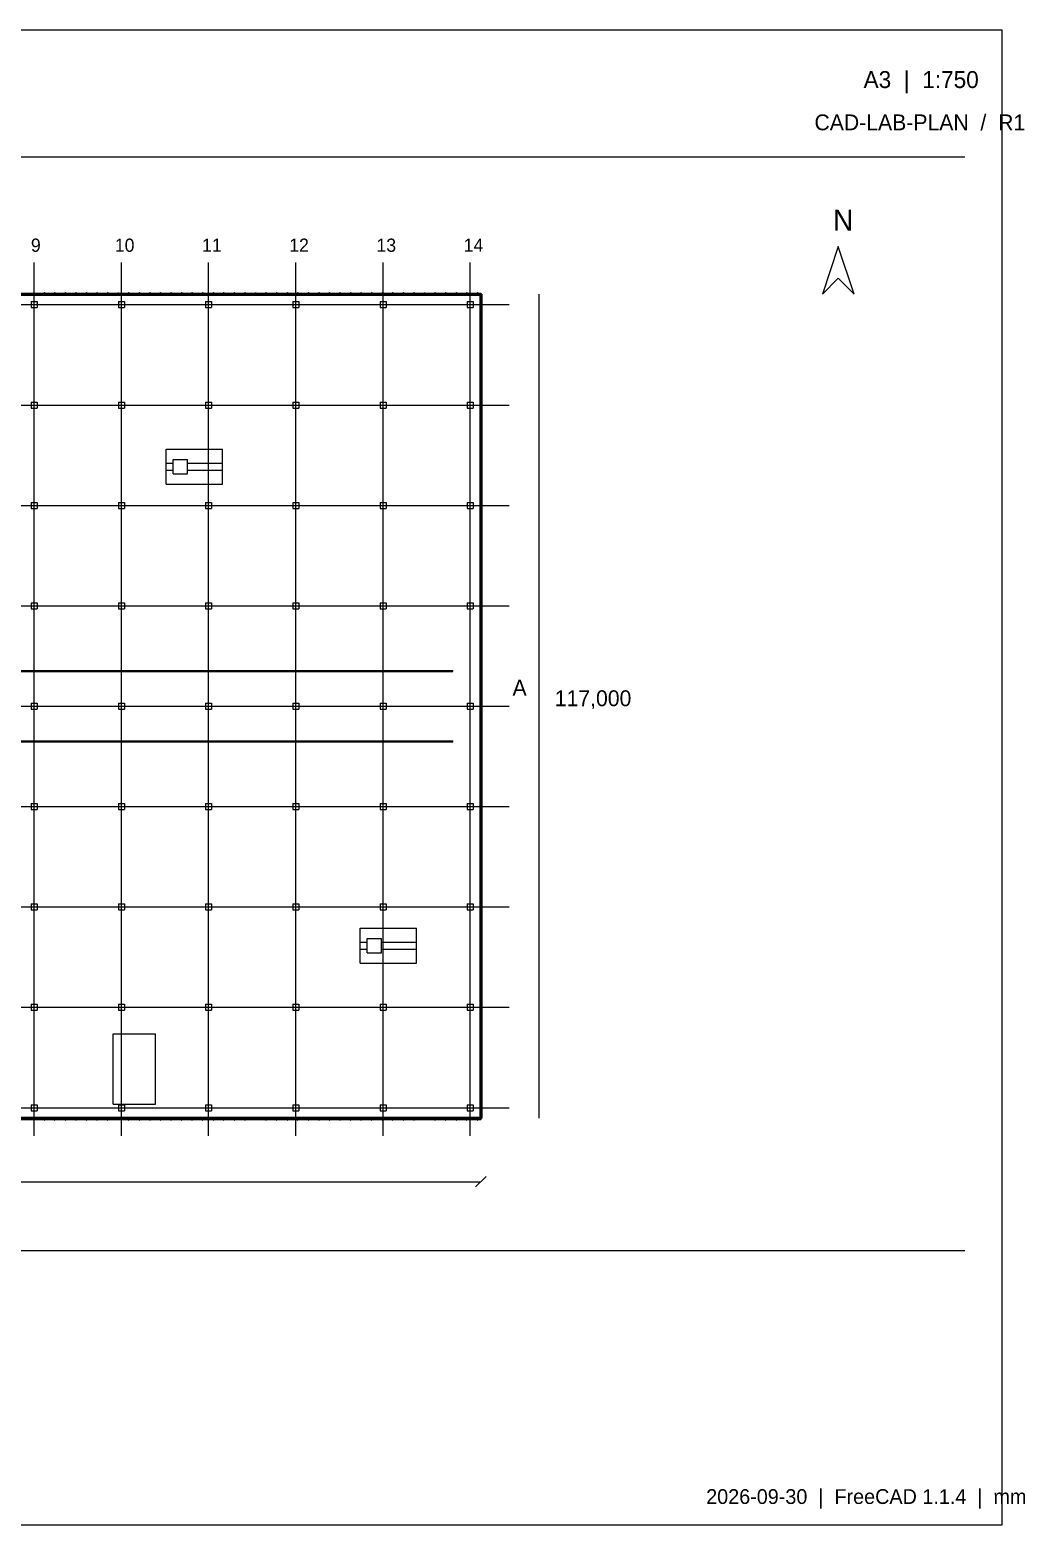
# Model space of a CAD drawing. Header units: millimetres. Extents: x 5250 to 313038, y 5250 to 217500.
# Drawn here: x 171714 to 313038, y 5250 to 217500 of the extents above; entities that cross this region are included whole.
import ezdxf

# ---------------------------------------------------------------- set-up
doc = ezdxf.new("R2010")
doc.units = ezdxf.units.MM

msp = doc.modelspace()

# ---------------------------------------------------------------- linework, layer by layer
at = {"layer": 'annotation'}
for p, q in [((286500, 186750), (284250, 180000)), ((288750, 180000), (286500, 186750)), ((284250, 180000), (286500, 182250)), ((286500, 182250), (288750, 180000))]:
    msp.add_line(p, q, dxfattribs=at)
at = {"layer": 'circulation'}
for p, q in [((183550, 65000), (183550, 75000)), ((183550, 75000), (189550, 75000)), ((189550, 65000), (189550, 75000)), ((183550, 65000), (189550, 65000))]:
    msp.add_line(p, q, dxfattribs=at)
at = {"layer": 'cut'}
for p, q in [((71750, 180150), (235750, 180150)), ((71750, 179850), (235750, 179850)), ((171901.92, 178925), (171901.92, 178075)), ((171901.92, 178925), (172751.92, 178925)), ((172227.5, 180245), (172227.5, 180155)), ((172227.5, 180245), (172272.5, 180245)), ((172227.5, 180155), (172272.5, 180155)), ((172272.5, 180245), (172272.5, 180155)), ((172751.92, 178925), (172751.92, 178075)), ((173727.5, 180245), (173727.5, 180155)), ((173727.5, 180245), (173772.5, 180245)), ((173727.5, 180155), (173772.5, 180155)), ((173772.5, 180245), (173772.5, 180155)), ((175227.5, 180245), (175227.5, 180155)), ((175227.5, 180245), (175272.5, 180245)), ((175227.5, 180155), (175272.5, 180155)), ((175272.5, 180245), (175272.5, 180155)), ((176727.5, 180245), (176727.5, 180155)), ((176727.5, 180245), (176772.5, 180245)), ((176727.5, 180155), (176772.5, 180155)), ((176772.5, 180245), (176772.5, 180155)), ((178227.5, 180245), (178227.5, 180155)), ((178227.5, 180245), (178272.5, 180245)), ((178227.5, 180155), (178272.5, 180155)), ((178272.5, 180245), (178272.5, 180155)), ((179727.5, 180245), (179727.5, 180155)), ((179727.5, 180245), (179772.5, 180245)), ((179727.5, 180155), (179772.5, 180155)), ((179772.5, 180245), (179772.5, 180155)), ((181227.5, 180245), (181227.5, 180155)), ((181227.5, 180245), (181272.5, 180245)), ((181227.5, 180155), (181272.5, 180155)), ((181272.5, 180245), (181272.5, 180155)), ((182727.5, 180245), (182727.5, 180155)), ((182727.5, 180245), (182772.5, 180245)), ((182727.5, 180155), (182772.5, 180155)), ((182772.5, 180245), (182772.5, 180155)), ((184227.5, 180245), (184227.5, 180155)), ((184227.5, 180245), (184272.5, 180245)), ((184227.5, 180155), (184272.5, 180155)), ((184272.5, 180245), (184272.5, 180155)), ((184286.54, 178925), (184286.54, 178075)), ((184286.54, 178925), (185136.54, 178925)), ((185136.54, 178925), (185136.54, 178075)), ((185727.5, 180245), (185727.5, 180155)), ((185727.5, 180245), (185772.5, 180245)), ((185727.5, 180155), (185772.5, 180155)), ((185772.5, 180245), (185772.5, 180155)), ((187227.5, 180245), (187227.5, 180155)), ((187227.5, 180245), (187272.5, 180245)), ((187227.5, 180155), (187272.5, 180155)), ((187272.5, 180245), (187272.5, 180155)), ((188727.5, 180245), (188727.5, 180155)), ((188727.5, 180245), (188772.5, 180245)), ((188727.5, 180155), (188772.5, 180155)), ((188772.5, 180245), (188772.5, 180155)), ((190227.5, 180245), (190227.5, 180155)), ((190227.5, 180245), (190272.5, 180245)), ((190227.5, 180155), (190272.5, 180155)), ((190272.5, 180245), (190272.5, 180155)), ((191727.5, 180245), (191727.5, 180155)), ((191727.5, 180245), (191772.5, 180245)), ((191727.5, 180155), (191772.5, 180155)), ((191772.5, 180245), (191772.5, 180155)), ((193227.5, 180245), (193227.5, 180155)), ((193227.5, 180245), (193272.5, 180245)), ((193227.5, 180155), (193272.5, 180155)), ((193272.5, 180245), (193272.5, 180155)), ((194727.5, 180245), (194727.5, 180155)), ((194727.5, 180245), (194772.5, 180245)), ((194727.5, 180155), (194772.5, 180155)), ((194772.5, 180245), (194772.5, 180155)), ((196227.5, 180245), (196227.5, 180155)), ((196227.5, 180245), (196272.5, 180245)), ((196227.5, 180155), (196272.5, 180155)), ((196272.5, 180245), (196272.5, 180155)), ((196671.15, 178925), (196671.15, 178075)), ((196671.15, 178925), (197521.15, 178925)), ((197521.15, 178925), (197521.15, 178075)), ((197727.5, 180245), (197727.5, 180155)), ((197727.5, 180245), (197772.5, 180245)), ((197727.5, 180155), (197772.5, 180155)), ((197772.5, 180245), (197772.5, 180155)), ((199227.5, 180245), (199227.5, 180155)), ((199227.5, 180245), (199272.5, 180245)), ((199227.5, 180155), (199272.5, 180155)), ((199272.5, 180245), (199272.5, 180155)), ((200727.5, 180245), (200727.5, 180155)), ((200727.5, 180245), (200772.5, 180245)), ((200727.5, 180155), (200772.5, 180155)), ((200772.5, 180245), (200772.5, 180155)), ((202227.5, 180245), (202227.5, 180155)), ((202227.5, 180245), (202272.5, 180245)), ((202227.5, 180155), (202272.5, 180155)), ((202272.5, 180245), (202272.5, 180155)), ((203727.5, 180245), (203727.5, 180155)), ((203727.5, 180245), (203772.5, 180245)), ((203727.5, 180155), (203772.5, 180155)), ((203772.5, 180245), (203772.5, 180155)), ((205227.5, 180245), (205227.5, 180155)), ((205227.5, 180245), (205272.5, 180245)), ((205227.5, 180155), (205272.5, 180155)), ((205272.5, 180245), (205272.5, 180155)), ((206727.5, 180245), (206727.5, 180155)), ((206727.5, 180245), (206772.5, 180245)), ((206727.5, 180155), (206772.5, 180155)), ((206772.5, 180245), (206772.5, 180155)), ((208227.5, 180245), (208227.5, 180155)), ((208227.5, 180245), (208272.5, 180245)), ((208227.5, 180155), (208272.5, 180155)), ((208272.5, 180245), (208272.5, 180155)), ((209055.77, 178925), (209055.77, 178075)), ((209055.77, 178925), (209905.77, 178925)), ((209727.5, 180245), (209727.5, 180155)), ((209727.5, 180245), (209772.5, 180245)), ((209727.5, 180155), (209772.5, 180155)), ((209772.5, 180245), (209772.5, 180155)), ((209905.77, 178925), (209905.77, 178075)), ((211227.5, 180245), (211227.5, 180155)), ((211227.5, 180245), (211272.5, 180245)), ((211227.5, 180155), (211272.5, 180155)), ((211272.5, 180245), (211272.5, 180155)), ((212727.5, 180245), (212727.5, 180155)), ((212727.5, 180245), (212772.5, 180245)), ((212727.5, 180155), (212772.5, 180155)), ((212772.5, 180245), (212772.5, 180155)), ((214227.5, 180245), (214227.5, 180155)), ((214227.5, 180245), (214272.5, 180245)), ((214227.5, 180155), (214272.5, 180155)), ((214272.5, 180245), (214272.5, 180155)), ((215727.5, 180245), (215727.5, 180155)), ((215727.5, 180245), (215772.5, 180245)), ((215727.5, 180155), (215772.5, 180155)), ((215772.5, 180245), (215772.5, 180155)), ((217227.5, 180245), (217227.5, 180155)), ((217227.5, 180245), (217272.5, 180245)), ((217227.5, 180155), (217272.5, 180155)), ((217272.5, 180245), (217272.5, 180155)), ((218727.5, 180245), (218727.5, 180155)), ((218727.5, 180245), (218772.5, 180245)), ((218727.5, 180155), (218772.5, 180155)), ((218772.5, 180245), (218772.5, 180155)), ((220227.5, 180245), (220227.5, 180155)), ((220227.5, 180245), (220272.5, 180245)), ((220227.5, 180155), (220272.5, 180155)), ((220272.5, 180245), (220272.5, 180155)), ((221440.38, 178925), (221440.38, 178075)), ((221440.38, 178925), (222290.38, 178925)), ((221727.5, 180245), (221727.5, 180155)), ((221727.5, 180245), (221772.5, 180245)), ((221727.5, 180155), (221772.5, 180155)), ((221772.5, 180245), (221772.5, 180155)), ((222290.38, 178925), (222290.38, 178075)), ((223227.5, 180245), (223227.5, 180155)), ((223227.5, 180245), (223272.5, 180245)), ((223227.5, 180155), (223272.5, 180155)), ((223272.5, 180245), (223272.5, 180155)), ((224727.5, 180245), (224727.5, 180155)), ((224727.5, 180245), (224772.5, 180245)), ((224727.5, 180155), (224772.5, 180155)), ((224772.5, 180245), (224772.5, 180155)), ((226227.5, 180245), (226227.5, 180155)), ((226227.5, 180245), (226272.5, 180245)), ((226227.5, 180155), (226272.5, 180155)), ((226272.5, 180245), (226272.5, 180155)), ((227727.5, 180245), (227727.5, 180155)), ((227727.5, 180245), (227772.5, 180245)), ((227727.5, 180155), (227772.5, 180155)), ((227772.5, 180245), (227772.5, 180155)), ((229227.5, 180245), (229227.5, 180155)), ((229227.5, 180245), (229272.5, 180245)), ((229227.5, 180155), (229272.5, 180155)), ((229272.5, 180245), (229272.5, 180155)), ((230727.5, 180245), (230727.5, 180155)), ((230727.5, 180245), (230772.5, 180245)), ((230727.5, 180155), (230772.5, 180155)), ((230772.5, 180245), (230772.5, 180155)), ((232227.5, 180245), (232227.5, 180155)), ((232227.5, 180245), (232272.5, 180245)), ((232227.5, 180155), (232272.5, 180155)), ((232272.5, 180245), (232272.5, 180155)), ((233727.5, 180245), (233727.5, 180155)), ((233727.5, 180245), (233772.5, 180245)), ((233727.5, 180155), (233772.5, 180155)), ((233772.5, 180245), (233772.5, 180155)), ((233825, 178925), (233825, 178075)), ((233825, 178925), (234675, 178925)), ((234675, 178925), (234675, 178075)), ((235227.5, 180245), (235227.5, 180155)), ((235227.5, 180245), (235272.5, 180245)), ((235227.5, 180155), (235272.5, 180155)), ((235272.5, 180245), (235272.5, 180155)), ((235600, 180000), (235600, 63000)), ((235600, 180000), (235900, 180000)), ((235750, 180150), (235750, 179850)), ((235900, 180000), (235900, 63000)), ((171901.92, 178075), (172751.92, 178075)), ((184286.54, 178075), (185136.54, 178075)), ((196671.15, 178075), (197521.15, 178075)), ((209055.77, 178075), (209905.77, 178075)), ((221440.38, 178075), (222290.38, 178075)), ((233825, 178075), (234675, 178075)), ((171901.92, 164675), (171901.92, 163825)), ((171901.92, 164675), (172751.92, 164675)), ((171901.92, 163825), (172751.92, 163825)), ((172751.92, 164675), (172751.92, 163825)), ((184286.54, 164675), (184286.54, 163825)), ((184286.54, 164675), (185136.54, 164675)), ((184286.54, 163825), (185136.54, 163825)), ((185136.54, 164675), (185136.54, 163825)), ((196671.15, 164675), (196671.15, 163825)), ((196671.15, 164675), (197521.15, 164675)), ((196671.15, 163825), (197521.15, 163825)), ((197521.15, 164675), (197521.15, 163825)), ((209055.77, 164675), (209055.77, 163825)), ((209055.77, 164675), (209905.77, 164675)), ((209055.77, 163825), (209905.77, 163825)), ((209905.77, 164675), (209905.77, 163825)), ((221440.38, 164675), (221440.38, 163825)), ((221440.38, 164675), (222290.38, 164675)), ((221440.38, 163825), (222290.38, 163825)), ((222290.38, 164675), (222290.38, 163825)), ((233825, 164675), (233825, 163825)), ((233825, 164675), (234675, 164675)), ((233825, 163825), (234675, 163825)), ((234675, 164675), (234675, 163825)), ((171901.92, 150425), (171901.92, 149575)), ((171901.92, 150425), (172751.92, 150425)), ((171901.92, 149575), (172751.92, 149575)), ((172751.92, 150425), (172751.92, 149575)), ((184286.54, 150425), (184286.54, 149575)), ((184286.54, 150425), (185136.54, 150425)), ((184286.54, 149575), (185136.54, 149575)), ((185136.54, 150425), (185136.54, 149575)), ((196671.15, 150425), (196671.15, 149575)), ((196671.15, 150425), (197521.15, 150425)), ((196671.15, 149575), (197521.15, 149575)), ((197521.15, 150425), (197521.15, 149575)), ((209055.77, 150425), (209055.77, 149575)), ((209055.77, 150425), (209905.77, 150425)), ((209055.77, 149575), (209905.77, 149575)), ((209905.77, 150425), (209905.77, 149575)), ((221440.38, 150425), (221440.38, 149575)), ((221440.38, 150425), (222290.38, 150425)), ((221440.38, 149575), (222290.38, 149575)), ((222290.38, 150425), (222290.38, 149575)), ((233825, 150425), (233825, 149575)), ((233825, 150425), (234675, 150425)), ((233825, 149575), (234675, 149575)), ((234675, 150425), (234675, 149575)), ((171901.92, 136175), (171901.92, 135325)), ((171901.92, 136175), (172751.92, 136175)), ((172751.92, 136175), (172751.92, 135325)), ((184286.54, 136175), (184286.54, 135325)), ((184286.54, 136175), (185136.54, 136175)), ((185136.54, 136175), (185136.54, 135325)), ((196671.15, 136175), (196671.15, 135325)), ((196671.15, 136175), (197521.15, 136175)), ((197521.15, 136175), (197521.15, 135325)), ((209055.77, 136175), (209055.77, 135325)), ((209055.77, 136175), (209905.77, 136175)), ((209905.77, 136175), (209905.77, 135325)), ((221440.38, 136175), (221440.38, 135325)), ((221440.38, 136175), (222290.38, 136175)), ((222290.38, 136175), (222290.38, 135325)), ((233825, 136175), (233825, 135325)), ((233825, 136175), (234675, 136175)), ((234675, 136175), (234675, 135325)), ((171901.92, 135325), (172751.92, 135325)), ((184286.54, 135325), (185136.54, 135325)), ((196671.15, 135325), (197521.15, 135325)), ((209055.77, 135325), (209905.77, 135325)), ((221440.38, 135325), (222290.38, 135325)), ((233825, 135325), (234675, 135325)), ((171901.92, 121925), (171901.92, 121075)), ((171901.92, 121925), (172751.92, 121925)), ((171901.92, 121075), (172751.92, 121075)), ((172751.92, 121925), (172751.92, 121075)), ((184286.54, 121925), (184286.54, 121075)), ((184286.54, 121925), (185136.54, 121925)), ((184286.54, 121075), (185136.54, 121075)), ((185136.54, 121925), (185136.54, 121075)), ((196671.15, 121925), (196671.15, 121075)), ((196671.15, 121925), (197521.15, 121925)), ((196671.15, 121075), (197521.15, 121075)), ((197521.15, 121925), (197521.15, 121075)), ((209055.77, 121925), (209055.77, 121075)), ((209055.77, 121925), (209905.77, 121925)), ((209055.77, 121075), (209905.77, 121075)), ((209905.77, 121925), (209905.77, 121075)), ((221440.38, 121925), (221440.38, 121075)), ((221440.38, 121925), (222290.38, 121925)), ((221440.38, 121075), (222290.38, 121075)), ((222290.38, 121925), (222290.38, 121075)), ((233825, 121925), (233825, 121075)), ((233825, 121925), (234675, 121925)), ((233825, 121075), (234675, 121075)), ((234675, 121925), (234675, 121075)), ((171901.92, 107675), (171901.92, 106825)), ((171901.92, 107675), (172751.92, 107675)), ((171901.92, 106825), (172751.92, 106825)), ((172751.92, 107675), (172751.92, 106825)), ((184286.54, 107675), (184286.54, 106825)), ((184286.54, 107675), (185136.54, 107675)), ((184286.54, 106825), (185136.54, 106825)), ((185136.54, 107675), (185136.54, 106825)), ((196671.15, 107675), (196671.15, 106825)), ((196671.15, 107675), (197521.15, 107675)), ((196671.15, 106825), (197521.15, 106825)), ((197521.15, 107675), (197521.15, 106825)), ((209055.77, 107675), (209055.77, 106825)), ((209055.77, 107675), (209905.77, 107675)), ((209055.77, 106825), (209905.77, 106825)), ((209905.77, 107675), (209905.77, 106825)), ((221440.38, 107675), (221440.38, 106825)), ((221440.38, 107675), (222290.38, 107675)), ((221440.38, 106825), (222290.38, 106825)), ((222290.38, 107675), (222290.38, 106825)), ((233825, 107675), (233825, 106825)), ((233825, 107675), (234675, 107675)), ((233825, 106825), (234675, 106825)), ((234675, 107675), (234675, 106825)), ((171901.92, 93425), (171901.92, 92575)), ((171901.92, 93425), (172751.92, 93425)), ((172751.92, 93425), (172751.92, 92575)), ((184286.54, 93425), (184286.54, 92575)), ((184286.54, 93425), (185136.54, 93425)), ((185136.54, 93425), (185136.54, 92575)), ((196671.15, 93425), (196671.15, 92575)), ((196671.15, 93425), (197521.15, 93425)), ((197521.15, 93425), (197521.15, 92575)), ((209055.77, 93425), (209055.77, 92575)), ((209055.77, 93425), (209905.77, 93425)), ((209905.77, 93425), (209905.77, 92575)), ((221440.38, 93425), (221440.38, 92575)), ((221440.38, 93425), (222290.38, 93425)), ((222290.38, 93425), (222290.38, 92575)), ((233825, 93425), (233825, 92575)), ((233825, 93425), (234675, 93425)), ((234675, 93425), (234675, 92575)), ((171901.92, 92575), (172751.92, 92575)), ((184286.54, 92575), (185136.54, 92575)), ((196671.15, 92575), (197521.15, 92575)), ((209055.77, 92575), (209905.77, 92575)), ((221440.38, 92575), (222290.38, 92575)), ((233825, 92575), (234675, 92575)), ((171901.92, 79175), (171901.92, 78325)), ((171901.92, 79175), (172751.92, 79175)), ((172751.92, 79175), (172751.92, 78325)), ((184286.54, 79175), (184286.54, 78325)), ((184286.54, 79175), (185136.54, 79175)), ((185136.54, 79175), (185136.54, 78325)), ((196671.15, 79175), (196671.15, 78325)), ((196671.15, 79175), (197521.15, 79175)), ((197521.15, 79175), (197521.15, 78325)), ((209055.77, 79175), (209055.77, 78325)), ((209055.77, 79175), (209905.77, 79175)), ((209905.77, 79175), (209905.77, 78325)), ((221440.38, 79175), (221440.38, 78325)), ((221440.38, 79175), (222290.38, 79175)), ((222290.38, 79175), (222290.38, 78325)), ((233825, 79175), (233825, 78325)), ((233825, 79175), (234675, 79175)), ((234675, 79175), (234675, 78325)), ((171901.92, 78325), (172751.92, 78325)), ((184286.54, 78325), (185136.54, 78325)), ((196671.15, 78325), (197521.15, 78325)), ((209055.77, 78325), (209905.77, 78325)), ((221440.38, 78325), (222290.38, 78325)), ((233825, 78325), (234675, 78325)), ((171901.92, 64925), (171901.92, 64075)), ((171901.92, 64925), (172751.92, 64925)), ((171901.92, 64075), (172751.92, 64075)), ((172751.92, 64925), (172751.92, 64075)), ((184286.54, 64925), (184286.54, 64075)), ((184286.54, 64925), (185136.54, 64925)), ((184286.54, 64075), (185136.54, 64075)), ((185136.54, 64925), (185136.54, 64075)), ((196671.15, 64925), (196671.15, 64075)), ((196671.15, 64925), (197521.15, 64925)), ((196671.15, 64075), (197521.15, 64075)), ((197521.15, 64925), (197521.15, 64075)), ((209055.77, 64925), (209055.77, 64075)), ((209055.77, 64925), (209905.77, 64925)), ((209055.77, 64075), (209905.77, 64075)), ((209905.77, 64925), (209905.77, 64075)), ((221440.38, 64925), (221440.38, 64075)), ((221440.38, 64925), (222290.38, 64925)), ((221440.38, 64075), (222290.38, 64075)), ((222290.38, 64925), (222290.38, 64075)), ((233825, 64925), (233825, 64075)), ((233825, 64925), (234675, 64925)), ((233825, 64075), (234675, 64075)), ((234675, 64925), (234675, 64075)), ((71750, 63150), (235750, 63150)), ((71750, 62850), (235750, 62850)), ((172227.5, 62845), (172227.5, 62755)), ((172227.5, 62845), (172272.5, 62845)), ((172227.5, 62755), (172272.5, 62755)), ((172272.5, 62845), (172272.5, 62755)), ((173727.5, 62845), (173727.5, 62755)), ((173727.5, 62845), (173772.5, 62845)), ((173727.5, 62755), (173772.5, 62755)), ((173772.5, 62845), (173772.5, 62755)), ((175227.5, 62845), (175227.5, 62755)), ((175227.5, 62845), (175272.5, 62845)), ((175227.5, 62755), (175272.5, 62755)), ((175272.5, 62845), (175272.5, 62755)), ((176727.5, 62845), (176727.5, 62755)), ((176727.5, 62845), (176772.5, 62845)), ((176727.5, 62755), (176772.5, 62755)), ((176772.5, 62845), (176772.5, 62755)), ((178227.5, 62845), (178227.5, 62755)), ((178227.5, 62845), (178272.5, 62845)), ((178227.5, 62755), (178272.5, 62755)), ((178272.5, 62845), (178272.5, 62755)), ((179727.5, 62845), (179727.5, 62755)), ((179727.5, 62845), (179772.5, 62845)), ((179727.5, 62755), (179772.5, 62755)), ((179772.5, 62845), (179772.5, 62755)), ((181227.5, 62845), (181227.5, 62755)), ((181227.5, 62845), (181272.5, 62845)), ((181227.5, 62755), (181272.5, 62755)), ((181272.5, 62845), (181272.5, 62755)), ((182727.5, 62845), (182727.5, 62755)), ((182727.5, 62845), (182772.5, 62845)), ((182727.5, 62755), (182772.5, 62755)), ((182772.5, 62845), (182772.5, 62755)), ((184227.5, 62845), (184227.5, 62755)), ((184227.5, 62845), (184272.5, 62845)), ((184227.5, 62755), (184272.5, 62755)), ((184272.5, 62845), (184272.5, 62755)), ((185727.5, 62845), (185727.5, 62755)), ((185727.5, 62845), (185772.5, 62845)), ((185727.5, 62755), (185772.5, 62755)), ((185772.5, 62845), (185772.5, 62755)), ((187227.5, 62845), (187227.5, 62755)), ((187227.5, 62845), (187272.5, 62845)), ((187227.5, 62755), (187272.5, 62755)), ((187272.5, 62845), (187272.5, 62755)), ((188727.5, 62845), (188727.5, 62755)), ((188727.5, 62845), (188772.5, 62845)), ((188727.5, 62755), (188772.5, 62755)), ((188772.5, 62845), (188772.5, 62755)), ((190227.5, 62845), (190227.5, 62755)), ((190227.5, 62845), (190272.5, 62845)), ((190227.5, 62755), (190272.5, 62755)), ((190272.5, 62845), (190272.5, 62755)), ((191727.5, 62845), (191727.5, 62755)), ((191727.5, 62845), (191772.5, 62845)), ((191727.5, 62755), (191772.5, 62755)), ((191772.5, 62845), (191772.5, 62755)), ((193227.5, 62845), (193227.5, 62755)), ((193227.5, 62845), (193272.5, 62845)), ((193227.5, 62755), (193272.5, 62755)), ((193272.5, 62845), (193272.5, 62755)), ((194727.5, 62845), (194727.5, 62755)), ((194727.5, 62845), (194772.5, 62845)), ((194727.5, 62755), (194772.5, 62755)), ((194772.5, 62845), (194772.5, 62755)), ((196227.5, 62845), (196227.5, 62755)), ((196227.5, 62845), (196272.5, 62845)), ((196227.5, 62755), (196272.5, 62755)), ((196272.5, 62845), (196272.5, 62755)), ((197727.5, 62845), (197727.5, 62755)), ((197727.5, 62845), (197772.5, 62845)), ((197727.5, 62755), (197772.5, 62755)), ((197772.5, 62845), (197772.5, 62755)), ((199227.5, 62845), (199227.5, 62755)), ((199227.5, 62845), (199272.5, 62845)), ((199227.5, 62755), (199272.5, 62755)), ((199272.5, 62845), (199272.5, 62755)), ((200727.5, 62845), (200727.5, 62755)), ((200727.5, 62845), (200772.5, 62845)), ((200727.5, 62755), (200772.5, 62755)), ((200772.5, 62845), (200772.5, 62755)), ((202227.5, 62845), (202227.5, 62755)), ((202227.5, 62845), (202272.5, 62845)), ((202227.5, 62755), (202272.5, 62755)), ((202272.5, 62845), (202272.5, 62755)), ((203727.5, 62845), (203727.5, 62755)), ((203727.5, 62845), (203772.5, 62845)), ((203727.5, 62755), (203772.5, 62755)), ((203772.5, 62845), (203772.5, 62755)), ((205227.5, 62845), (205227.5, 62755)), ((205227.5, 62845), (205272.5, 62845)), ((205227.5, 62755), (205272.5, 62755)), ((205272.5, 62845), (205272.5, 62755)), ((206727.5, 62845), (206727.5, 62755)), ((206727.5, 62845), (206772.5, 62845)), ((206727.5, 62755), (206772.5, 62755)), ((206772.5, 62845), (206772.5, 62755)), ((208227.5, 62845), (208227.5, 62755)), ((208227.5, 62845), (208272.5, 62845)), ((208227.5, 62755), (208272.5, 62755)), ((208272.5, 62845), (208272.5, 62755)), ((209727.5, 62845), (209727.5, 62755)), ((209727.5, 62845), (209772.5, 62845)), ((209727.5, 62755), (209772.5, 62755)), ((209772.5, 62845), (209772.5, 62755)), ((211227.5, 62845), (211227.5, 62755)), ((211227.5, 62845), (211272.5, 62845)), ((211227.5, 62755), (211272.5, 62755)), ((211272.5, 62845), (211272.5, 62755)), ((212727.5, 62845), (212727.5, 62755)), ((212727.5, 62845), (212772.5, 62845)), ((212727.5, 62755), (212772.5, 62755)), ((212772.5, 62845), (212772.5, 62755)), ((214227.5, 62845), (214227.5, 62755)), ((214227.5, 62845), (214272.5, 62845)), ((214227.5, 62755), (214272.5, 62755)), ((214272.5, 62845), (214272.5, 62755)), ((215727.5, 62845), (215727.5, 62755)), ((215727.5, 62845), (215772.5, 62845)), ((215727.5, 62755), (215772.5, 62755)), ((215772.5, 62845), (215772.5, 62755)), ((217227.5, 62845), (217227.5, 62755)), ((217227.5, 62845), (217272.5, 62845)), ((217227.5, 62755), (217272.5, 62755)), ((217272.5, 62845), (217272.5, 62755)), ((218727.5, 62845), (218727.5, 62755)), ((218727.5, 62845), (218772.5, 62845)), ((218727.5, 62755), (218772.5, 62755)), ((218772.5, 62845), (218772.5, 62755)), ((220227.5, 62845), (220227.5, 62755)), ((220227.5, 62845), (220272.5, 62845)), ((220227.5, 62755), (220272.5, 62755)), ((220272.5, 62845), (220272.5, 62755)), ((221727.5, 62845), (221727.5, 62755)), ((221727.5, 62845), (221772.5, 62845)), ((221727.5, 62755), (221772.5, 62755)), ((221772.5, 62845), (221772.5, 62755)), ((223227.5, 62845), (223227.5, 62755)), ((223227.5, 62845), (223272.5, 62845)), ((223227.5, 62755), (223272.5, 62755)), ((223272.5, 62845), (223272.5, 62755)), ((224727.5, 62845), (224727.5, 62755)), ((224727.5, 62845), (224772.5, 62845)), ((224727.5, 62755), (224772.5, 62755)), ((224772.5, 62845), (224772.5, 62755)), ((226227.5, 62845), (226227.5, 62755)), ((226227.5, 62845), (226272.5, 62845)), ((226227.5, 62755), (226272.5, 62755)), ((226272.5, 62845), (226272.5, 62755)), ((227727.5, 62845), (227727.5, 62755)), ((227727.5, 62845), (227772.5, 62845)), ((227727.5, 62755), (227772.5, 62755)), ((227772.5, 62845), (227772.5, 62755)), ((229227.5, 62845), (229227.5, 62755)), ((229227.5, 62845), (229272.5, 62845)), ((229227.5, 62755), (229272.5, 62755)), ((229272.5, 62845), (229272.5, 62755)), ((230727.5, 62845), (230727.5, 62755)), ((230727.5, 62845), (230772.5, 62845)), ((230727.5, 62755), (230772.5, 62755)), ((230772.5, 62845), (230772.5, 62755)), ((232227.5, 62845), (232227.5, 62755)), ((232227.5, 62845), (232272.5, 62845)), ((232227.5, 62755), (232272.5, 62755)), ((232272.5, 62845), (232272.5, 62755)), ((233727.5, 62845), (233727.5, 62755)), ((233727.5, 62845), (233772.5, 62845)), ((233727.5, 62755), (233772.5, 62755)), ((233772.5, 62845), (233772.5, 62755)), ((235227.5, 62845), (235227.5, 62755)), ((235227.5, 62845), (235272.5, 62845)), ((235227.5, 62755), (235272.5, 62755)), ((235272.5, 62845), (235272.5, 62755)), ((235600, 63000), (235900, 63000)), ((235750, 63150), (235750, 62850))]:
    msp.add_line(p, q, dxfattribs=at)
at = {"layer": 'datum'}
for p, q in [((235750, 180000), (71750, 180000)), ((235750, 63000), (235750, 180000)), ((71750, 63000), (235750, 63000))]:
    msp.add_line(p, q, dxfattribs=at)
at = {"layer": 'dimension'}
for p, q in [((244000, 180000), (244000, 63000)), ((71750, 54000), (235750, 54000)), ((235000, 53250), (236500, 54750))]:
    msp.add_line(p, q, dxfattribs=at)
at = {"layer": 'frame'}
for p, q in [((5250, 217500), (309750, 217500)), ((309750, 217500), (309750, 5250)), ((10500, 199500), (304500, 199500)), ((10500, 44250), (304500, 44250)), ((309750, 5250), (5250, 5250))]:
    msp.add_line(p, q, dxfattribs=at)
at = {"layer": 'grid'}
for p, q in [((172327, 60500), (172327, 184500)), ((184712, 60500), (184712, 184500)), ((197096, 60500), (197096, 184500)), ((209481, 60500), (209481, 184500)), ((221865, 60500), (221865, 184500)), ((234250, 60500), (234250, 184500)), ((67750, 178500), (239750, 178500)), ((67750, 164250), (239750, 164250)), ((67750, 150000), (239750, 150000)), ((67750, 135750), (239750, 135750)), ((67750, 121500), (239750, 121500)), ((67750, 107250), (239750, 107250)), ((67750, 93000), (239750, 93000)), ((67750, 78750), (239750, 78750)), ((67750, 64500), (239750, 64500))]:
    msp.add_line(p, q, dxfattribs=at)
at = {"layer": 'interiors'}
for p, q in [((191078, 156000), (191078, 158000)), ((191078, 158000), (199078, 158000)), ((199078, 156000), (199078, 158000)), ((191078, 155000), (191078, 156000)), ((191078, 156000), (192078, 156000)), ((191078, 153000), (191078, 155000)), ((191078, 155000), (192078, 155000)), ((192078, 154500), (192078, 156500)), ((192078, 156500), (194078, 156500)), ((194078, 154500), (194078, 156500)), ((194078, 156000), (199078, 156000)), ((194078, 155000), (199078, 155000)), ((199078, 155000), (199078, 156000)), ((199078, 153000), (199078, 155000)), ((191078, 153000), (199078, 153000)), ((192078, 154500), (194078, 154500)), ((75750, 126580), (231750, 126580)), ((75750, 126420), (231750, 126420)), ((231750, 126420), (231750, 126580)), ((75750, 116580), (231750, 116580)), ((75750, 116420), (231750, 116420)), ((231750, 116420), (231750, 116580)), ((218630, 88000), (218630, 90000)), ((218630, 90000), (226630, 90000)), ((226630, 88000), (226630, 90000)), ((218630, 87000), (218630, 88000)), ((218630, 88000), (219630, 88000)), ((219630, 86500), (219630, 88500)), ((219630, 88500), (221630, 88500)), ((221630, 86500), (221630, 88500)), ((221630, 88000), (226630, 88000)), ((226630, 87000), (226630, 88000)), ((218630, 85000), (218630, 87000)), ((218630, 87000), (219630, 87000)), ((218630, 85000), (226630, 85000)), ((219630, 86500), (221630, 86500)), ((221630, 87000), (226630, 87000)), ((226630, 85000), (226630, 87000))]:
    msp.add_line(p, q, dxfattribs=at)
at = {"layer": 'section-line'}
msp.add_line((68750, 121500), (238750, 121500), dxfattribs=at)

# ---------------------------------------------------------------- texts
at = {"layer": 'annotation'}
for s, height, p in [('A3  |  1:750', 2400, (290100, 209250)), ('CAD-LAB-PLAN  /  R1', 2250, (283125, 203250)), ('N', 3000, (285750, 189000)), ('9', 1875, (171858.25, 186000)), ('10', 1875, (183774.5, 186000)), ('11', 1875, (196158.5, 186000)), ('12', 1875, (208543.5, 186000)), ('13', 1875, (220927.5, 186000)), ('14', 1875, (233312.5, 186000)), ('A', 2250, (240250, 123000)), ('117,000', 2250, (246250, 121500)), ('2026-09-30  |  FreeCAD 1.1.4  |  mm', 2100, (267750, 8250))]:
    msp.add_text(s, height=height, dxfattribs=at).set_placement(p)

doc.saveas('drawing.dxf')
